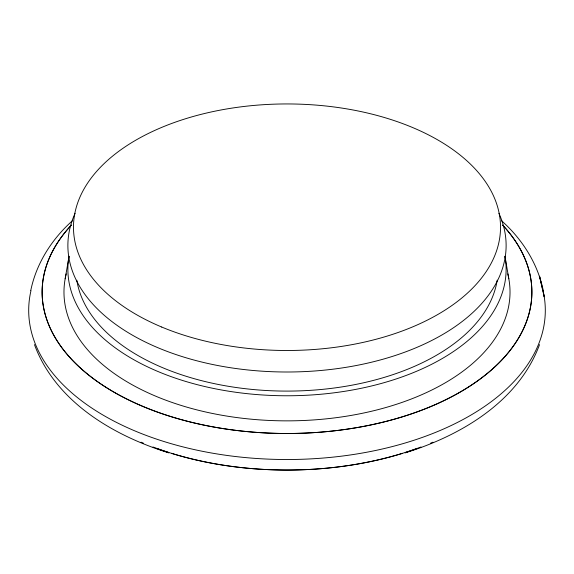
<?xml version="1.0" encoding="UTF-8"?>
<svg xmlns="http://www.w3.org/2000/svg" width="574" height="574" viewBox="0 0 574 574"><rect width="100%" height="100%" fill="white"/><g stroke="black" fill="none" stroke-linecap="round" stroke-linejoin="round"><path stroke-width="0.86" d="M65.163 278.799L69.052 256.191A219.117 126.502 0 0 0 287 395.766A219.117 126.502 0 0 0 504.948 256.191L508.822 278.799M30.738 290.631C36.248 263.48 51.875 238.999 72.468 220.725M539.553 344.579C518.358 401.879 460.707 435.58 405.122 452.9M168.878 452.9C113.293 435.58 55.642 401.879 34.447 344.579M501.533 220.725C522.125 238.999 537.752 263.48 543.262 290.631M542.925 290.968L539.553 276.202L544.224 296.787L543.298 292.632M497.192 280.148A211.038 121.839 0 0 1 287.036 391.095A211.038 121.839 0 0 1 76.816 280.184M498.906 213.306A219.117 126.502 0 0 1 287 372.002A219.117 126.502 0 0 1 75.094 213.306M507.775 273.87A223.021 128.763 0 0 1 286.993 420.857A223.021 128.763 0 0 1 66.218 273.87M543.054 290.753A258.3 149.125 0 0 1 287 459.516A258.3 149.125 0 0 1 30.946 290.753M416.781 448.574A244.897 141.391 0 0 1 405.84 452.298M402.589 453.316A244.897 141.391 0 0 1 171.411 453.316M168.16 452.298A244.897 141.391 0 0 1 157.219 448.574M502.946 225.424A244.897 141.391 0 0 1 287 433.499A244.897 141.391 0 0 1 71.054 225.424M432.961 442.174A244.861 141.369 0 0 1 430.615 443.171M421.015 446.988A244.861 141.369 0 0 1 152.985 446.988M143.385 443.171A244.861 141.369 0 0 1 141.039 442.174M502.508 224.994A244.861 141.369 0 0 1 287 433.478A244.861 141.369 0 0 1 71.492 224.994M161.71 327.037A213.521 123.274 0 0 0 499.38 239.946A213.521 123.274 0 0 0 199.91 114.664A213.521 123.274 0 0 0 161.71 327.037"/></g></svg>
